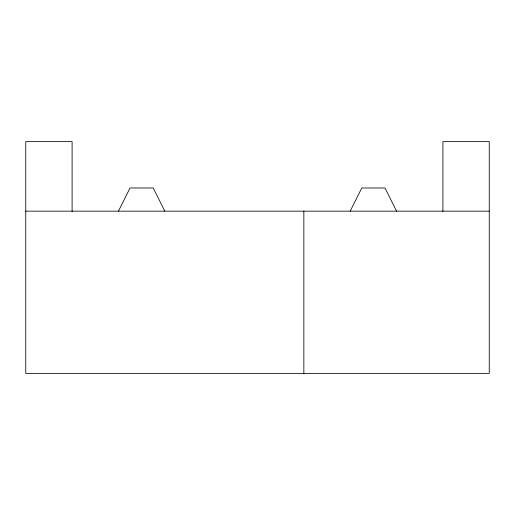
<?xml version="1.0" encoding="UTF-8"?>
<svg xmlns="http://www.w3.org/2000/svg" width="515" height="515" viewBox="0 0 515 515"><rect width="100%" height="100%" fill="white"/><g stroke="black" fill="none" stroke-linecap="round" stroke-linejoin="round"><path stroke-width="0.77" d="M118.45 211.15L130.038 187.975L153.213 187.975L164.8 211.15M350.2 211.15L361.788 187.975L384.963 187.975L396.55 211.15M25.75 211.15L489.25 211.15M442.9 211.491L442.9 141.625L489.25 141.625L489.25 373.375L25.75 373.375L25.75 141.625L72.1 141.625L72.1 211.491M303.85 211.15L303.85 373.375"/></g></svg>
